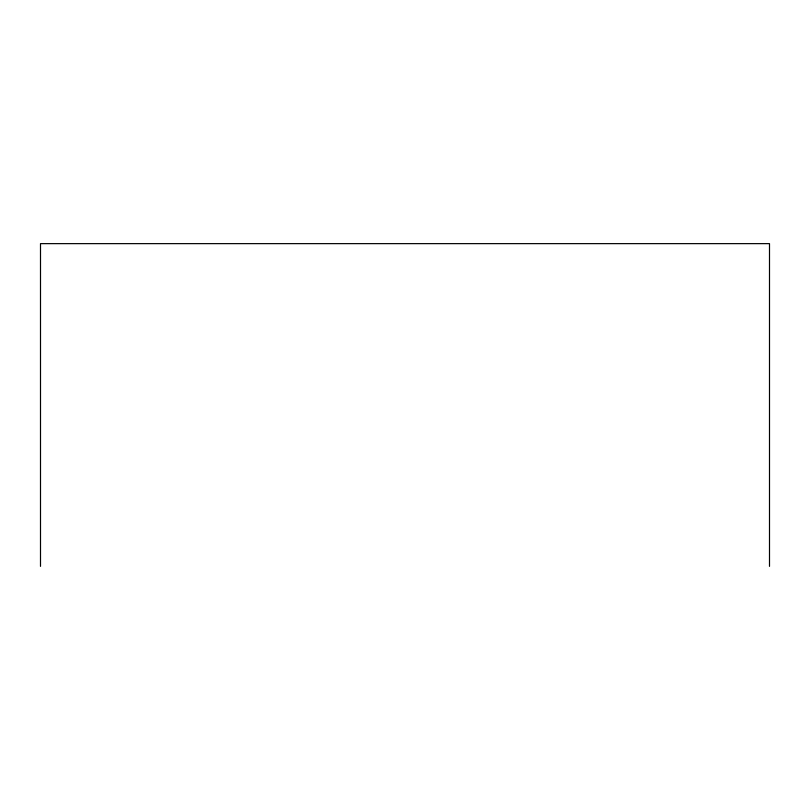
<?xml version="1.0" encoding="UTF-8"?>
<svg xmlns="http://www.w3.org/2000/svg" width="810" height="810" viewBox="0 0 810 810"><rect width="100%" height="100%" fill="white"/><g stroke="black" fill="none" stroke-linecap="round" stroke-linejoin="round"><path stroke-width="1.21" d="M769.5 566.362L769.5 243.638L40.5 243.638L40.5 566.362"/></g></svg>
